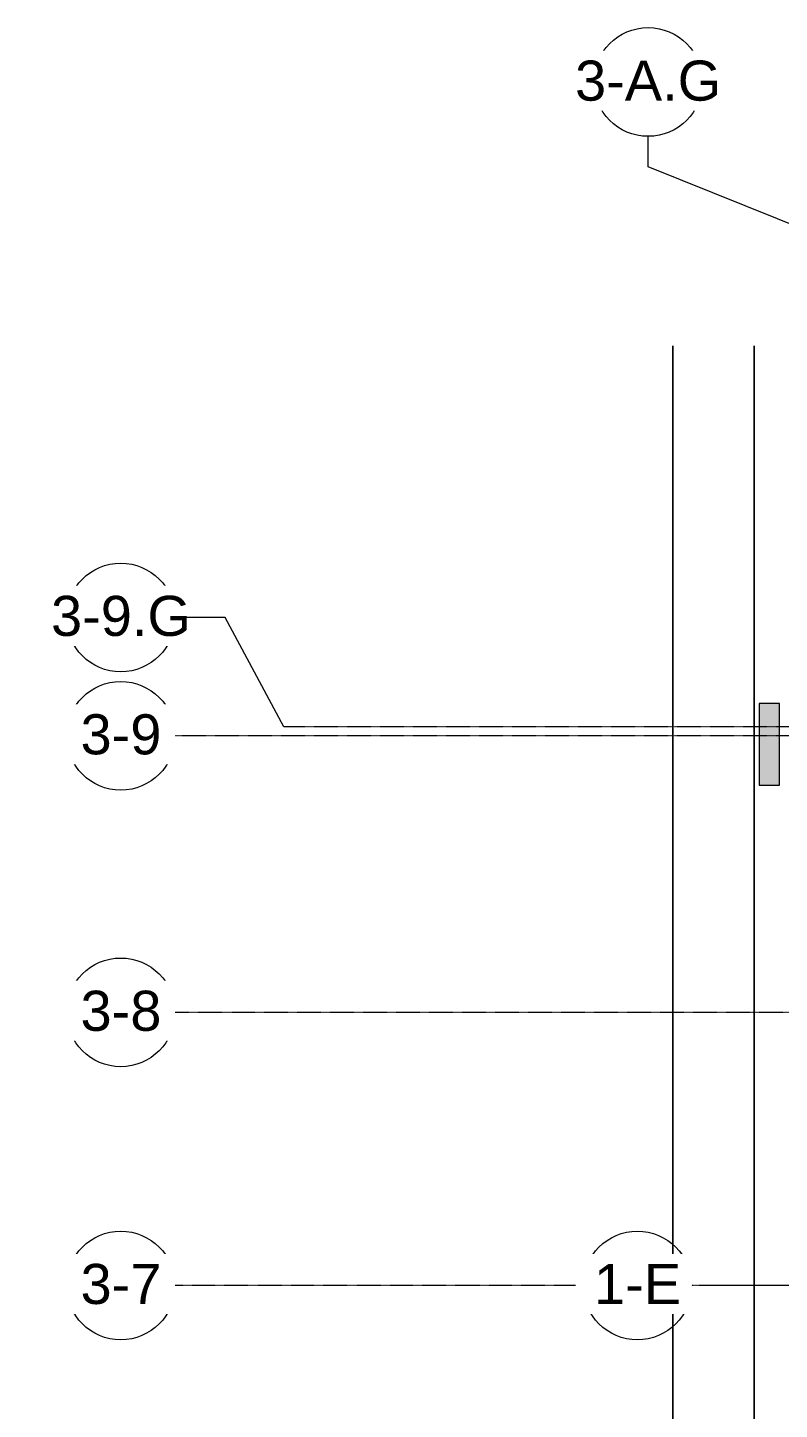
# Model space of a CAD drawing. Header units: inches. Extents: x 25369 to 33161, y -23509 to -20274.
# Drawn here: x 27270 to 27935, y -21494 to -20274 of the extents above; entities that cross this region are included whole.
import ezdxf

# ---------------------------------------------------------------- set-up
doc = ezdxf.new("R2010")
doc.units = ezdxf.units.IN
doc.header["$MEASUREMENT"] = 0
doc.linetypes.add('Grid Line 1_2_', pattern=[0.875, 0.5, -0.125, 0.125, -0.125])
for name, color, linetype, lineweight in [('A-SITE-ROAD', 130, 'Continuous', 70), ('A-SITE-SWLK', 140, 'Continuous', 70), ('C-TOPO', 7, 'Continuous', 13), ('G-ANNO-SYMB', 111, 'Continuous', 9), ('S-GRID', 1, 'Continuous', 9), ('S-GRID-IDEN', 1, 'Continuous', 9)]:
    doc.layers.add(name, color=color, linetype=linetype, lineweight=lineweight)
doc.styles.add('Arial', font='arial.ttf', dxfattribs={"height": 35.407186})

# ---------------------------------------------------------------- blocks, each defined once
blk = doc.blocks.new('Grid - Grid Head - Circle-14747-Overall Floor Plan')
at = {"layer": 'S-GRID-IDEN'}
blk.add_circle((0, 0), 0.25, dxfattribs=at)
blk = doc.blocks.new('Section - 3_32_ x 3_8_-18514-Overall Floor Plan')
at = {"layer": 'G-ANNO-SYMB'}
blk.add_hatch(color=256, dxfattribs=at).paths.add_polyline_path([(0, 0.375), (0, 0), (-0.09375, 0), (-0.09375, 0.375)], flags=0)
for p, q in [((0, 0.375), (-0.09375, 0.375)), ((-0.09375, 0.375), (-0.09375, 0)), ((0, 0), (0, 0.375)), ((-0.09375, 0), (0, 0))]:
    blk.add_line(p, q, dxfattribs=at)

msp = doc.modelspace()

# ---------------------------------------------------------------- linework, layer by layer
at = {"layer": 'A-SITE-ROAD', "color": 43, "lineweight": 9}
msp.add_line((27840.4, -20555), (27840.4, -22983.1), dxfattribs=at)
at = {"layer": 'A-SITE-SWLK', "color": 43, "lineweight": 9}
msp.add_line((27912.4, -20555), (27912.4, -21649.2), dxfattribs=at)
at = {"layer": 'C-TOPO', "color": 43, "lineweight": 9}
for p, q in [((27840.4, -22983.1), (27840.4, -20555)), ((27840.4, -20555), (27840.4, -22983.1)), ((27912.4, -20555), (27912.4, -21649.2)), ((27912.4, -21649.2), (27912.4, -20555))]:
    msp.add_line(p, q, dxfattribs=at)
at = {"layer": 'S-GRID'}
for p, q in [((27818.6, -20397.1), (27818.6, -20370)), ((27990.8, -20466), (27818.6, -20397.1)), ((27496.5, -20891.6), (27444.8, -20795))]:
    msp.add_line(p, q, dxfattribs=at)
at = {"layer": 'S-GRID', "linetype": 'Grid Line 1_2_'}
msp.add_line((28801, -20891.6), (27496.5, -20891.6), dxfattribs=at)

# ---------------------------------------------------------------- block references
at = {"layer": 'G-ANNO-SYMB', "xscale": 191.9999999999999, "yscale": 191.9999999999999, "zscale": 191.9999999999999}
msp.add_blockref('Section - 3_32_ x 3_8_-18514-Overall Floor Plan', (27934.6, -20943.1), dxfattribs=at)
at = {"layer": 'S-GRID-IDEN', "xscale": 191.9999999999999, "yscale": 191.9999999999999, "zscale": 191.9999999999999}
msp.add_blockref('Grid - Grid Head - Circle-14747-Overall Floor Plan', (27818.6, -20322), dxfattribs=at)
for p, rotation in [((27352.5, -20795), 89.9999999999999), ((27352.5, -20899.6), 89.9999999999999), ((27352.5, -21143.8), 89.9999999999999), ((27352.5, -21385.1), 89.99999999999984), ((27809.1, -21385.1), 89.99999999999984)]:
    msp.add_blockref('Grid - Grid Head - Circle-14747-Overall Floor Plan', p, dxfattribs=dict(at, rotation=rotation))

# ---------------------------------------------------------------- next in the draw order: texts
at = {"layer": 'S-GRID-IDEN', "char_height": 35.41, "attachment_point": 2, "line_spacing_factor": 0.938532, "style": 'Arial', "bg_fill": 3, "box_fill_scale": 1.25, "bg_fill_color": 0, "bg_fill_transparency": 0}
for s, insert, width in [('3-A.G', (27818.6, -20303.1), 153.792), ('3-9.G', (27352.7, -20775.9), 147.312), ('3-9', (27352.7, -20880.5), 85.104), ('3-8', (27352.7, -21124.7), 85.104), ('3-7', (27352.7, -21366), 85.104)]:
    msp.add_mtext(s, dxfattribs=dict(at, insert=insert, width=width))

# ---------------------------------------------------------------- next in the draw order: linework, layer by layer
at = {"layer": 'S-GRID'}
msp.add_line((27444.8, -20795), (27400.5, -20795), dxfattribs=at)
at = {"layer": 'S-GRID', "linetype": 'Grid Line 1_2_'}
for p, q in [((28801, -20899.6), (27400.5, -20899.6)), ((28694.1, -21143.8), (27400.5, -21143.8)), ((32356.5, -21385.1), (27400.5, -21385.1))]:
    msp.add_line(p, q, dxfattribs=at)

# ---------------------------------------------------------------- next in the draw order: texts
at = {"layer": 'S-GRID-IDEN', "insert": (27809.3, -21366), "char_height": 35.41, "width": 91.584, "attachment_point": 2, "line_spacing_factor": 0.938532, "style": 'Arial', "bg_fill": 3, "box_fill_scale": 1.25, "bg_fill_color": 0, "bg_fill_transparency": 0}
msp.add_mtext('1-E', dxfattribs=at)

# ---------------------------------------------------------------- next in the draw order: linework, layer by layer
at = {"layer": 'S-GRID', "linetype": 'Grid Line 1_2_'}
msp.add_line((33026.6, -21385.1), (27857.1, -21385.1), dxfattribs=at)

doc.saveas('drawing.dxf')
